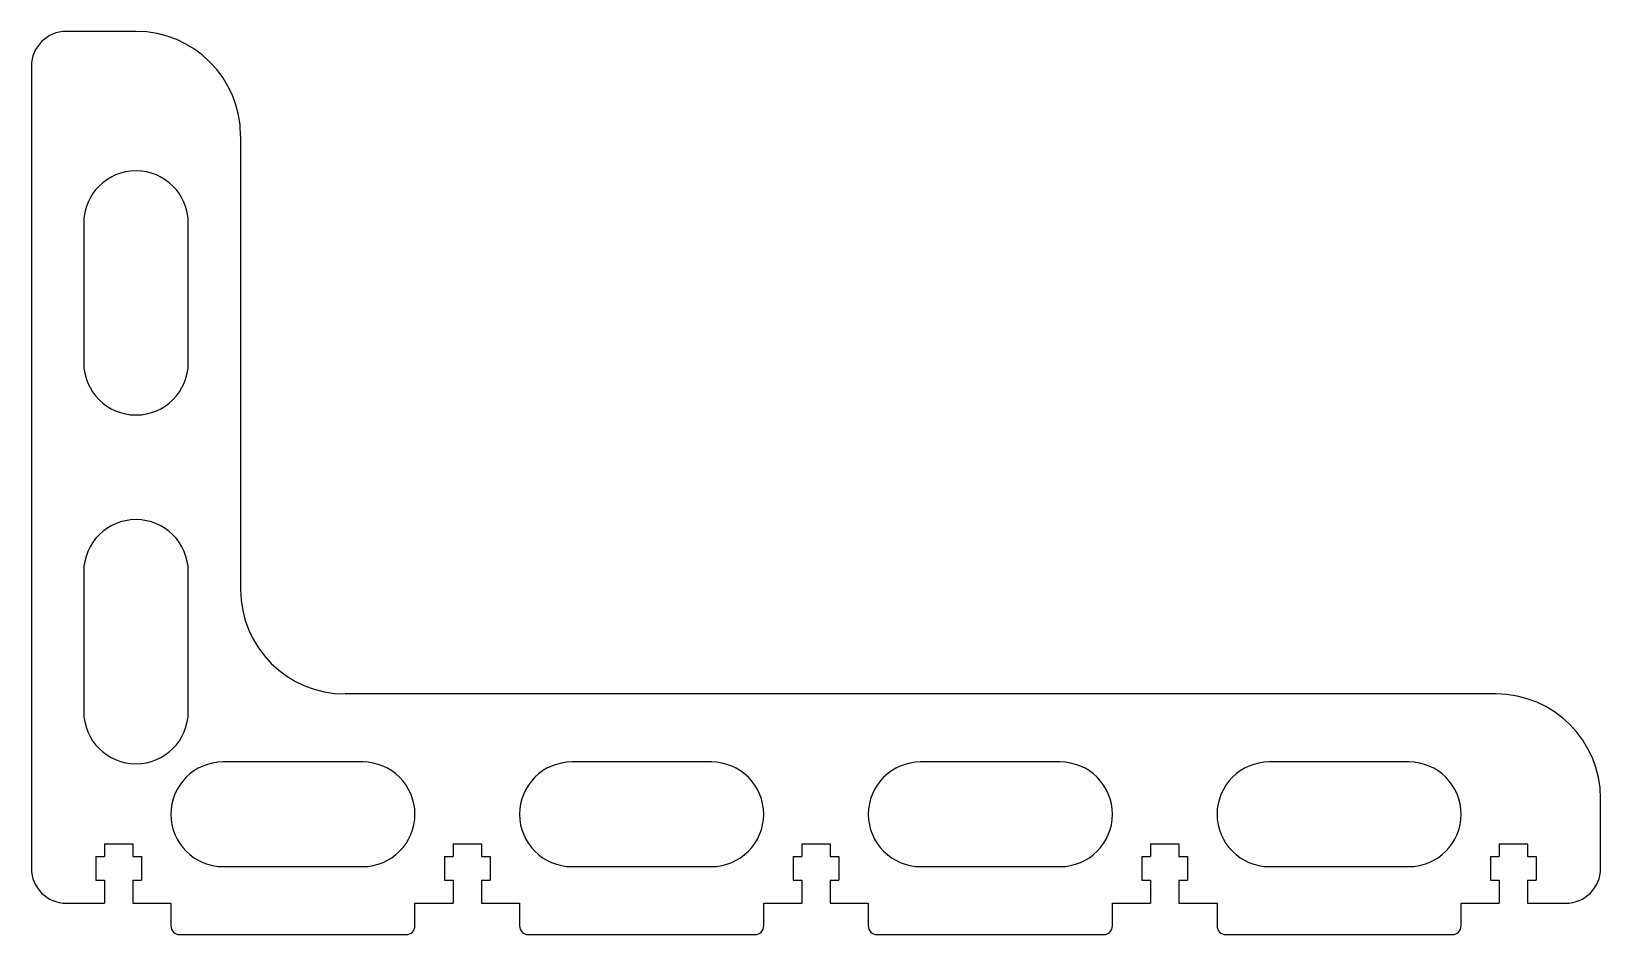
# Model space of a CAD drawing. Header units: millimetres. Extents: x 0 to 450, y -9 to 250.
import ezdxf

# ---------------------------------------------------------------- set-up
doc = ezdxf.new("R2010")
doc.units = ezdxf.units.MM

msp = doc.modelspace()

# ---------------------------------------------------------------- linework, layer by layer
at = {"color": 7, "linetype": 'Continuous', "lineweight": 25}
for p, q in [((30, 250), (10, 250)), ((0, 240), (0, 10)), ((60, 220), (60, 90)), ((15, 195), (15, 155)), ((45, 155), (45, 195)), ((15, 95), (15, 55)), ((45, 55), (45, 95)), ((420, 60), (90, 60)), ((95, 40.5), (55, 40.5)), ((195, 40.5), (155, 40.5)), ((295, 40.5), (255, 40.5)), ((395, 40.5), (355, 40.5)), ((450, 10), (450, 30)), ((20.95, 17), (20.95, 13.4)), ((20.95, 17), (29.05, 17)), ((29.05, 17), (29.05, 13.4)), ((120.95, 17), (120.95, 13.4)), ((120.95, 17), (129.05, 17)), ((129.05, 17), (129.05, 13.4)), ((220.95, 17), (220.95, 13.4)), ((220.95, 17), (229.05, 17)), ((229.05, 17), (229.05, 13.4)), ((320.95, 17), (320.95, 13.4)), ((320.95, 17), (329.05, 17)), ((329.05, 17), (329.05, 13.4)), ((420.95, 17), (420.95, 13.4)), ((420.95, 17), (429.05, 17)), ((429.05, 17), (429.05, 13.4)), ((18.45, 13.4), (18.45, 6.6)), ((18.45, 13.4), (20.95, 13.4)), ((29.05, 13.4), (31.55, 13.4)), ((31.55, 13.4), (31.55, 6.6)), ((55, 10.5), (95, 10.5)), ((118.45, 13.4), (118.45, 6.6)), ((118.45, 13.4), (120.95, 13.4)), ((129.05, 13.4), (131.55, 13.4)), ((131.55, 13.4), (131.55, 6.6)), ((155, 10.5), (195, 10.5)), ((218.45, 13.4), (218.45, 6.6)), ((218.45, 13.4), (220.95, 13.4)), ((229.05, 13.4), (231.55, 13.4)), ((231.55, 13.4), (231.55, 6.6)), ((255, 10.5), (295, 10.5)), ((318.45, 13.4), (318.45, 6.6)), ((318.45, 13.4), (320.95, 13.4)), ((329.05, 13.4), (331.55, 13.4)), ((331.55, 13.4), (331.55, 6.6)), ((355, 10.5), (395, 10.5)), ((418.45, 13.4), (418.45, 6.6)), ((418.45, 13.4), (420.95, 13.4)), ((429.05, 13.4), (431.55, 13.4)), ((431.55, 13.4), (431.55, 6.6)), ((18.45, 6.6), (20.95, 6.6)), ((20.95, 6.6), (20.95, 0)), ((29.05, 6.6), (31.55, 6.6)), ((29.05, 6.6), (29.05, 0)), ((118.45, 6.6), (120.95, 6.6)), ((120.95, 6.6), (120.95, 0)), ((129.05, 6.6), (131.55, 6.6)), ((129.05, 6.6), (129.05, 0)), ((218.45, 6.6), (220.95, 6.6)), ((220.95, 6.6), (220.95, 0)), ((229.05, 6.6), (231.55, 6.6)), ((229.05, 6.6), (229.05, 0)), ((318.45, 6.6), (320.95, 6.6)), ((320.95, 6.6), (320.95, 0)), ((329.05, 6.6), (331.55, 6.6)), ((329.05, 6.6), (329.05, 0)), ((418.45, 6.6), (420.95, 6.6)), ((420.95, 6.6), (420.95, 0)), ((429.05, 6.6), (431.55, 6.6)), ((429.05, 6.6), (429.05, 0)), ((10, 0), (20.95, 0)), ((29.05, 0), (40, 0)), ((40, 0), (40, -6.5)), ((110, -6.5), (110, 0)), ((110, 0), (120.95, 0)), ((129.05, 0), (140, 0)), ((140, 0), (140, -6.5)), ((210, -6.5), (210, 0)), ((210, 0), (220.95, 0)), ((229.05, 0), (240, 0)), ((240, 0), (240, -6.5)), ((310, -6.5), (310, 0)), ((310, 0), (320.95, 0)), ((329.05, 0), (340, 0)), ((340, 0), (340, -6.5)), ((410, -6.5), (410, 0)), ((410, 0), (420.95, 0)), ((429.05, 0), (440, 0)), ((42.5, -9), (107.5, -9)), ((142.5, -9), (207.5, -9)), ((242.5, -9), (307.5, -9)), ((342.5, -9), (407.5, -9))]:
    msp.add_line(p, q, dxfattribs=at)
for centre, radius, start, end in [((10, 240), 10, 90, 180), ((30, 220), 30, 0, 90), ((30, 195), 15, 0, 180), ((30, 155), 15, 180, 0), ((30, 95), 15, 0, 180), ((90, 90), 30, 180, 270), ((420, 30), 30, 0, 90), ((30, 55), 15, 180, 0), ((55, 25.5), 15, 90, 270), ((95, 25.5), 15, 270, 90), ((155, 25.5), 15, 90, 270), ((195, 25.5), 15, 270, 90), ((255, 25.5), 15, 90, 270), ((295, 25.5), 15, 270, 90), ((355, 25.5), 15, 90, 270), ((395, 25.5), 15, 270, 90), ((10, 10), 10, 180, 270), ((440, 10), 10, 270, 0), ((42.5, -6.5), 2.5, 180, 270), ((107.5, -6.5), 2.5, 270, 0), ((142.5, -6.5), 2.5, 180, 270), ((207.5, -6.5), 2.5, 270, 0), ((242.5, -6.5), 2.5, 180, 270), ((307.5, -6.5), 2.5, 270, 0), ((342.5, -6.5), 2.5, 180, 270), ((407.5, -6.5), 2.5, 270, 0)]:
    msp.add_arc(centre, radius, start, end, dxfattribs=at)

doc.saveas('drawing.dxf')
